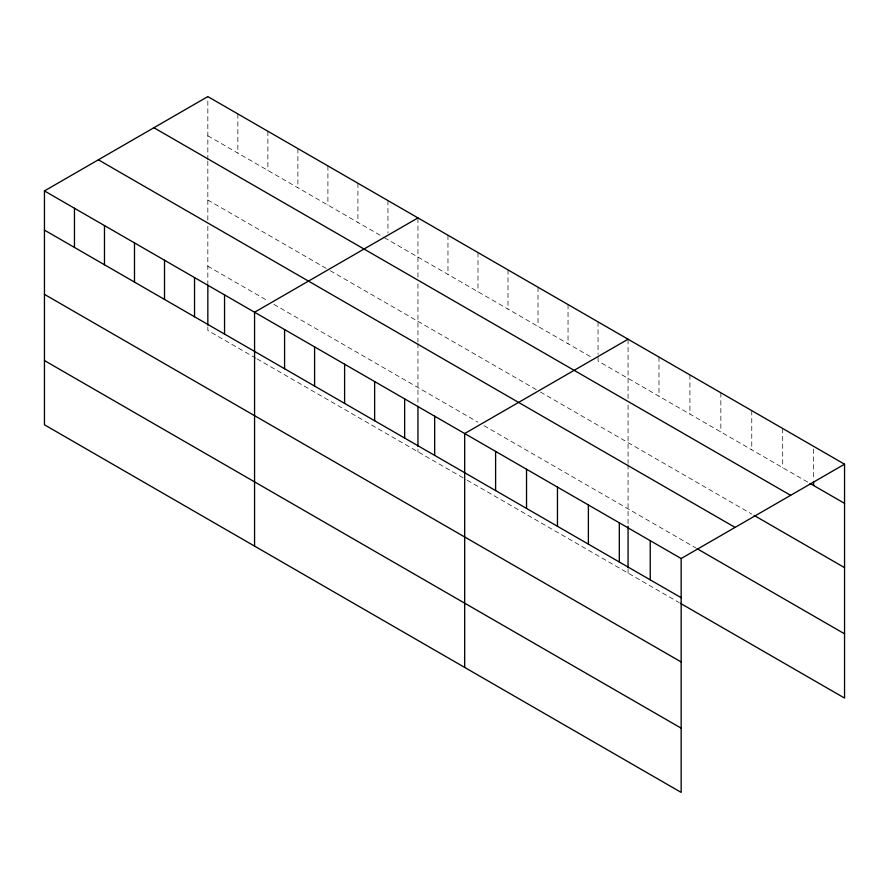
<?xml version="1.0" encoding="UTF-8"?>
<svg xmlns="http://www.w3.org/2000/svg" width="889" height="889" viewBox="0 0 889 889"><rect width="100%" height="100%" fill="white"/><g stroke="black" fill="none" stroke-linecap="round" stroke-linejoin="round"><path stroke-width="0.67" stroke-dasharray="4.45 3.33" d="M207.837 161.209L207.837 220.705M207.837 159.864L207.837 96.59M417.952 283.858L417.952 342.021M417.952 277.157L417.952 217.905M628.067 405.162L628.067 463.325M628.067 398.472L628.067 339.209M207.837 135.773L383.137 236.974M384.337 237.674L592.052 357.6M807.679 482.082L598.053 361.056L598.053 355.656M207.837 200.025L327.908 269.345M330.308 270.734L538.023 390.649M540.423 392.038L751.772 514.064M207.837 266.222L267.867 300.882M273.879 304.349L477.982 422.186M483.994 425.653L695.865 547.98M255.865 358.2L207.837 330.475L207.837 326.452M257.065 358.889L465.98 479.504M467.181 480.204L679.218 602.62M813.624 449.045L813.624 480.116M782.698 428.487L782.698 467.67M751.772 410.629L751.772 449.812M720.846 392.782L720.846 431.954M689.92 374.925L689.92 414.096M658.993 357.067L658.993 396.25M628.067 464.703L628.067 526.244M628.067 569.071L628.067 573.094M598.053 321.885L598.053 354.311M568.038 304.549L568.038 343.732M538.023 287.225L538.023 326.396M507.997 269.889L507.997 309.072M477.982 252.565L477.982 291.736M447.967 235.229L447.967 274.412M417.952 343.398L417.952 404.928M417.952 449.101L417.952 451.779M387.937 200.57L387.937 232.996M357.923 183.245L357.923 222.417M327.908 165.91L327.908 205.092M297.882 148.585L297.882 187.757M267.867 131.25L267.867 170.432M237.852 113.925L237.852 153.108M207.837 226.228L207.837 283.624"/><path stroke-width="1.33" d="M44.45 190.924L681.163 558.525L681.163 792.41L44.45 424.798L44.45 190.924L207.837 96.59L844.55 464.202L844.55 698.076L680.407 603.309M417.952 217.905L254.565 312.239L254.565 546.113M628.067 339.209L464.68 433.543L464.68 667.417M681.163 558.525L844.55 464.202M810.057 483.46L844.55 503.374M153.919 127.727L790.632 495.329M754.15 515.431L844.55 567.627M98.368 159.798L735.081 527.399M697.054 548.669L844.55 633.824M44.45 230.107L681.163 597.708M44.45 294.359L681.163 661.961M44.45 360.556L681.163 728.158M813.624 481.471L813.624 485.516M650.237 540.668L650.237 579.85M628.067 526.244L628.067 567.738M619.311 522.821L619.311 561.992M588.385 504.963L588.385 544.146M557.459 487.105L557.459 526.288M526.532 469.248L526.532 508.43M495.606 451.401L495.606 490.572M434.665 416.208L434.665 455.39M417.952 406.273L417.952 446.422M404.651 398.883L404.651 438.066M374.636 381.548L374.636 420.73M344.61 364.223L344.61 403.406M314.595 346.888L314.595 386.07M284.58 329.563L284.58 368.746M224.55 294.904L224.55 334.086M207.837 284.958L207.837 325.118M194.535 277.579L194.535 316.751M164.521 260.244L164.521 299.426M134.495 242.919L134.495 282.091M104.48 225.584L104.48 264.766M74.465 208.259L74.465 247.431"/></g></svg>
